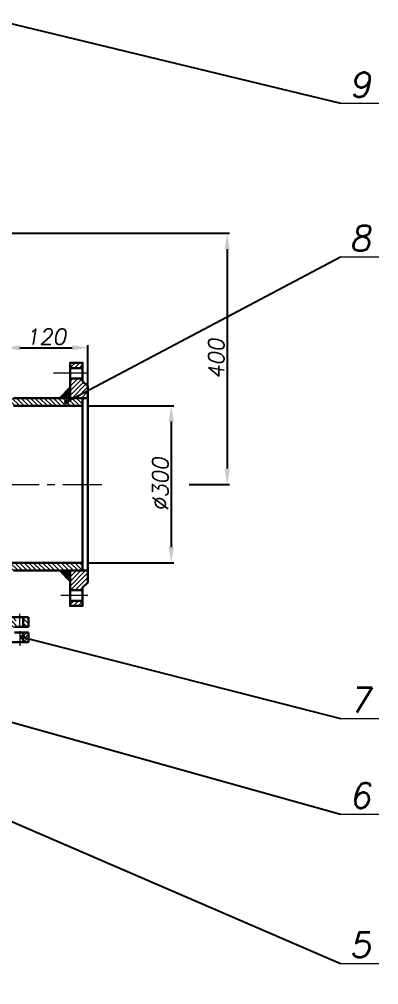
# Model space of a CAD drawing. Extents: x -45808 to 5458, y -9631 to 5897.
# Drawn here: x -43759 to -43186, y -7887 to -6349 of the extents above; entities that cross this region are included whole.
import ezdxf

# ---------------------------------------------------------------- set-up
doc = ezdxf.new("R2010")
doc.units = 0
doc.header["$LTSCALE"] = 50
doc.header["$MEASUREMENT"] = 0
doc.linetypes.add('CENTER', pattern=[2, 1.25, -0.25, 0.25, -0.25])
doc.layers.get('DEFPOINTS').update_dxf_attribs({"linetype": 'CONTINUOUS'})
for name, color, linetype, lineweight in [('Dam', 2, 'CONTINUOUS', 30), ('kthuoc', 3, 'CONTINUOUS', 13), ('manh', 4, 'CONTINUOUS', 13), ('Net manh', 3, 'CONTINUOUS', 13), ('Tam dut', 1, 'CENTER', 13)]:
    doc.layers.add(name, color=color, linetype=linetype, lineweight=lineweight)
doc.styles.add('chu2.5', font='txt.shx', dxfattribs={"oblique": 10, "height": 25})
doc.dimstyles.new('kichthuoc2.5', dxfattribs={"dimtxt": 25, "dimasz": 25, "dimexe": 4, "dimexo": 0, "dimgap": 5, "dimtad": 1, "dimtoh": 1, "dimdec": 0, "dimzin": 0, "dimdsep": 46, "dimtxsty": 'chu2.5', "dimcen": 5, "dimclrd": 256, "dimclre": 256, "dimclrt": 256, "dimadec": 0, "dimazin": 0, "dimtfac": 1, "dimtdec": 0, "dimtmove": 0, "dimatfit": 0, "dimfxl": 1, "dimtolj": 1, "dimtzin": 0, "dimarcsym": 0})
pattern_1 = [(135, (-393.232, 0), (-3.6828478, -3.6828478), [])]

# ---------------------------------------------------------------- blocks, each defined once
blk = doc.blocks.new('*D7')
at = {"layer": 'DEFPOINTS', "color": 0}
for p in [(-43649.4, -6964.9), (-43649.4, -7214.9), (-43516.5, -7214.9)]:
    blk.add_point(p, dxfattribs=at)
at = {"layer": 'kthuoc', "lineweight": -2}
for p, q in [((-43649.4, -6964.9), (-43512.5, -6964.9)), ((-43516.5, -6989.9), (-43516.5, -7189.9)), ((-43649.4, -7214.9), (-43512.5, -7214.9))]:
    blk.add_line(p, q, dxfattribs=at)
at = {"layer": 'kthuoc'}
for points in [[(-43520.7, -6989.9), (-43512.3, -6989.9), (-43516.5, -6964.9)], [(-43520.7, -7189.9), (-43512.3, -7189.9), (-43516.5, -7214.9)]]:
    blk.add_solid(points, dxfattribs=at)
at = {"layer": 'kthuoc', "insert": (-43534, -7089.9), "char_height": 25, "attachment_point": 5, "rotation": 90, "style": 'chu2.5'}
blk.add_mtext('\\A1;%%c300', dxfattribs=at)
blk = doc.blocks.new('*D6')
at = {"layer": 'DEFPOINTS', "color": 0}
for p in [(-43649.4, -6872.2), (-43782.9, -6891.8), (-43649.4, -6996.5)]:
    blk.add_point(p, dxfattribs=at)
at = {"layer": 'kthuoc', "lineweight": -2}
for p, q in [((-43782.9, -6891.8), (-43782.9, -6868.2)), ((-43757.9, -6872.2), (-43674.4, -6872.2)), ((-43649.4, -6996.5), (-43649.4, -6868.2))]:
    blk.add_line(p, q, dxfattribs=at)
at = {"layer": 'kthuoc'}
for points in [[(-43757.9, -6868), (-43757.9, -6876.3), (-43782.9, -6872.2)], [(-43674.4, -6868), (-43674.4, -6876.3), (-43649.4, -6872.2)]]:
    blk.add_solid(points, dxfattribs=at)
at = {"layer": 'kthuoc', "insert": (-43716.2, -6854.7), "char_height": 25, "attachment_point": 5, "style": 'chu2.5'}
blk.add_mtext('\\A1;120', dxfattribs=at)
blk = doc.blocks.new('*D52')
at = {"layer": 'DEFPOINTS', "color": 0}
for p in [(-43804.1, -6689.9), (-43487.9, -7089.9), (-43427.4, -7089.9)]:
    blk.add_point(p, dxfattribs=at)
at = {"layer": 'Net manh', "lineweight": -2}
for p, q in [((-43804.1, -6689.9), (-43423.4, -6689.9)), ((-43427.4, -6714.9), (-43427.4, -7064.9)), ((-43487.9, -7089.9), (-43423.4, -7089.9))]:
    blk.add_line(p, q, dxfattribs=at)
at = {"layer": 'Net manh'}
for points in [[(-43431.5, -6714.9), (-43423.2, -6714.9), (-43427.4, -6689.9)], [(-43431.5, -7064.9), (-43423.2, -7064.9), (-43427.4, -7089.9)]]:
    blk.add_solid(points, dxfattribs=at)
at = {"layer": 'Net manh', "insert": (-43444.9, -6889.9), "char_height": 25, "attachment_point": 5, "rotation": 90, "style": 'chu2.5'}
blk.add_mtext('\\A1;400', dxfattribs=at)

msp = doc.modelspace()

# ---------------------------------------------------------------- hatches: boundary and pattern name
at = {"layer": 'Net manh'}
h = msp.add_hatch(dxfattribs=at)
h.set_pattern_fill('ANSI31', color=256, scale=41.666667, style=0)
h.set_pattern_definition([(45, (-39973.7133, -9166.2777), (-3.682848, 3.682848), [])])
h.paths.add_polyline_path([(-43657.8, -6904.5), (-43657.8, -6896.1), (-43677.8, -6896.1), (-43677.8, -6904.5)])
h.paths.add_polyline_path([(-43649.4, -6952.4), (-43649.4, -6933.6), (-43657.8, -6925.3), (-43657.8, -6921.1), (-43677.8, -6921.1), (-43677.8, -6952.4)])
h = msp.add_hatch(dxfattribs=at)
h.set_pattern_fill('ANSI31', color=256, scale=41.666667, angle=90, style=0)
h.set_pattern_definition(pattern_1)
h.paths.add_polyline_path([(-43767.9, -6964.9), (-43657.8, -6964.9), (-43657.8, -6952.4), (-43767.9, -6952.4), (-44289.6, -6952.4), (-44289.6, -6964.9)])
h = msp.add_hatch(dxfattribs=at)
h.set_pattern_fill('ANSI31', color=256, scale=41.666667, angle=90, style=0)
h.set_pattern_definition(pattern_1)
h.paths.add_polyline_path([(-44209.3, -7214.9), (-44201.3, -7227.4), (-43767.9, -7227.4), (-43658, -7227.4), (-43657.8, -7214.9)])
h = msp.add_hatch(dxfattribs=at)
h.set_pattern_fill('ANSI31', color=256, scale=41.666667, style=0)
h.set_pattern_definition([(45, (-45920.723, -8390.174), (-3.682848, 3.682848), [])])
h.paths.add_polyline_path([(-43677.8, -7244.1), (-43677.8, -7258.6), (-43657.8, -7258.6), (-43657.8, -7254.5), (-43649.4, -7246.1), (-43649.4, -7227.4), (-43677.8, -7227.4)])
h.paths.add_polyline_path([(-43677.8, -7275.3), (-43677.8, -7283.6), (-43657.8, -7283.6), (-43657.8, -7275.3)])
h = msp.add_hatch(dxfattribs=at)
h.set_pattern_fill('ANSI31', color=256, scale=41.666667, angle=90, style=0)
h.set_pattern_definition([(135, (-39927.7703, -9213.273), (-3.682848, -3.682848), [])])
h.paths.add_polyline_path([(-43782.9, -7319.9), (-43769, -7319.9), (-43766.3, -7317.2), (-43763.5, -7317.2), (-43763.5, -7301.6), (-43782.9, -7301.6)])
h.paths.add_polyline_path([(-43744, -7317.2), (-43744, -7301.6), (-43752.4, -7301.6), (-43752.4, -7317.2)])
h = msp.add_hatch(dxfattribs=at)
h.set_pattern_fill('ANSI31', color=256, scale=27.777778, style=0)
h.set_pattern_definition([(45, (-39927.7703, -9213.273), (-2.455232, 2.455232), [])])
h.paths.add_polyline_path([(-43752.4, -7341.6), (-43744, -7341.6), (-43744, -7326), (-43752.4, -7326)])

# ---------------------------------------------------------------- linework, layer by layer
at = {"layer": 'Dam', "color": 2}
for p, q in [((-43657.8, -6904.5), (-43677.8, -6904.5)), ((-43657.8, -6921.1), (-43677.8, -6921.1)), ((-43767.9, -6952.4), (-43649.4, -6952.4)), ((-43657.8, -6964.9), (-43657.8, -6952.4)), ((-43767.9, -6964.9), (-43657.8, -6964.9)), ((-43657.8, -6964.9), (-43657.8, -7089.9)), ((-43657.8, -7214.9), (-43657.8, -7089.9)), ((-44209.3, -7214.9), (-43657.8, -7214.9)), ((-43767.9, -7227.4), (-43649.4, -7227.4)), ((-43657.8, -7214.9), (-43658, -7227.4)), ((-43657.8, -7258.6), (-43677.8, -7258.6)), ((-43657.8, -7275.3), (-43677.8, -7275.3)), ((-43744, -7301.6), (-43782.9, -7301.6)), ((-43752.4, -7317.2), (-43752.4, -7301.6)), ((-43744, -7317.2), (-43744, -7301.6)), ((-43744, -7317.2), (-43744, -7301.6)), ((-43766.3, -7317.2), (-43744, -7317.2)), ((-43766.3, -7317.2), (-43744, -7317.2)), ((-43766.3, -7326), (-43744, -7326)), ((-43766.3, -7326), (-43744, -7326)), ((-43752.4, -7326), (-43752.4, -7341.6)), ((-43744, -7326), (-43744, -7341.6)), ((-43744, -7326), (-43744, -7341.6)), ((-43744, -7341.6), (-43782.9, -7341.6))]:
    msp.add_line(p, q, dxfattribs=at)
for points in [[(-43677.8, -6952.4), (-43677.8, -6896.1), (-43657.8, -6896.1), (-43657.8, -6925.3), (-43649.4, -6933.6), (-43649.4, -7089.9)], [(-43677.8, -7227.4), (-43677.8, -7283.6), (-43657.8, -7283.6), (-43657.8, -7254.5), (-43649.4, -7246.1), (-43649.4, -7089.9)]]:
    msp.add_lwpolyline(points, dxfattribs=at)
for points in [[(-43677.8, -6952.4), (-43694.4, -6952.4), (-43677.8, -6935.7)], [(-43677.8, -7227.4), (-43694.4, -7227.4), (-43677.8, -7244.1)]]:
    msp.add_lwpolyline(points, close=True, dxfattribs=at)
for points in [[(-43677.8, -6952.4), (-43677.8, -6935.7), (-43694.4, -6952.4)], [(-43657.9, -6952.4), (-43653.3, -6952.4), (-43657.8, -6957.8)], [(-43677.8, -7227.4), (-43677.8, -7244.1), (-43694.4, -7227.4)], [(-43657.9, -7227.4), (-43653.3, -7227.4), (-43657.8, -7222)]]:
    msp.add_solid(points, dxfattribs=at)
at = {"layer": 'kthuoc'}
for p, q in [((-43246.5, -6482.7), (-43185.8, -6482.7)), ((-43246.5, -6727.6), (-43185.8, -6727.6)), ((-43246.5, -7463.2), (-43185.8, -7463.2)), ((-43246.5, -7615.6), (-43185.8, -7615.6)), ((-43246.5, -7853.5), (-43185.8, -7853.5))]:
    msp.add_line(p, q, dxfattribs=at)
at = {"layer": 'Tam dut'}
for p, q in [((-43649.6, -6912.8), (-43704.4, -6912.8)), ((-44289.6, -7089.9), (-43618.2, -7089.9)), ((-43649.6, -7267), (-43692.4, -7267)), ((-43757.9, -7317), (-43757.9, -7296.1)), ((-43757.9, -7324), (-43757.9, -7347.1))]:
    msp.add_line(p, q, dxfattribs=at)

# ---------------------------------------------------------------- texts
at = {"layer": 'manh', "char_height": 40, "attachment_point": 9, "style": 'chu2.5'}
for s, insert in [('9', (-43198.2, -6473.1)), ('8', (-43198.2, -6717.9)), ('7', (-43198.2, -7453.6)), ('6', (-43198.2, -7605.9)), ('5', (-43198.2, -7843.8))]:
    msp.add_mtext(s, dxfattribs=dict(at, insert=insert))

# ---------------------------------------------------------------- dimensions: what is measured, and where the dimension line sits
at = {"layer": 'kthuoc'}
dim = msp.add_linear_dim(base=(-43649.4, -6872.2), p1=(-43782.9, -6891.8), p2=(-43649.4, -6996.5), text='120', dimstyle='kichthuoc2.5', dxfattribs=at)
dim.commit()
dim.dimension.update_dxf_attribs({"geometry": '*D6', "text_midpoint": (-43716.2, -6854.7)})
dim = msp.add_linear_dim(base=(-43516.5, -7214.9), p1=(-43649.4, -6964.9), p2=(-43649.4, -7214.9), angle=90, text='%%c300', dimstyle='kichthuoc2.5', dxfattribs=at)
dim.commit()
dim.dimension.update_dxf_attribs({"geometry": '*D7', "text_midpoint": (-43534, -7089.9)})
at = {"layer": 'Net manh'}
dim = msp.add_linear_dim(base=(-43427.4, -7089.9), p1=(-43804.1, -6689.9), p2=(-43487.9, -7089.9), angle=90, dimstyle='kichthuoc2.5', dxfattribs=at)
dim.commit()
dim.dimension.update_dxf_attribs({"geometry": '*D52', "text_midpoint": (-43444.9, -6889.9)})

# ---------------------------------------------------------------- leaders
at = {"layer": 'kthuoc'}
for points in [[(-43782.9, -6352.9), (-43246.5, -6482.7)], [(-43683.4, -6958.6), (-43246.5, -6727.6)], [(-43753.6, -7333.4), (-43246.5, -7463.2)], [(-43860.9, -7443.8), (-43246.5, -7615.6)], [(-43789.6, -7619.3), (-43246.5, -7853.5)], [(-44280.8, -7664.2), (-43246.5, -8164.8)]]:
    msp.add_leader(points, dimstyle='kichthuoc2.5', override={"dimasz": 8, "dimtad": 0, "dimldrblk": 'Dot'}, dxfattribs=at)

doc.saveas('drawing.dxf')
